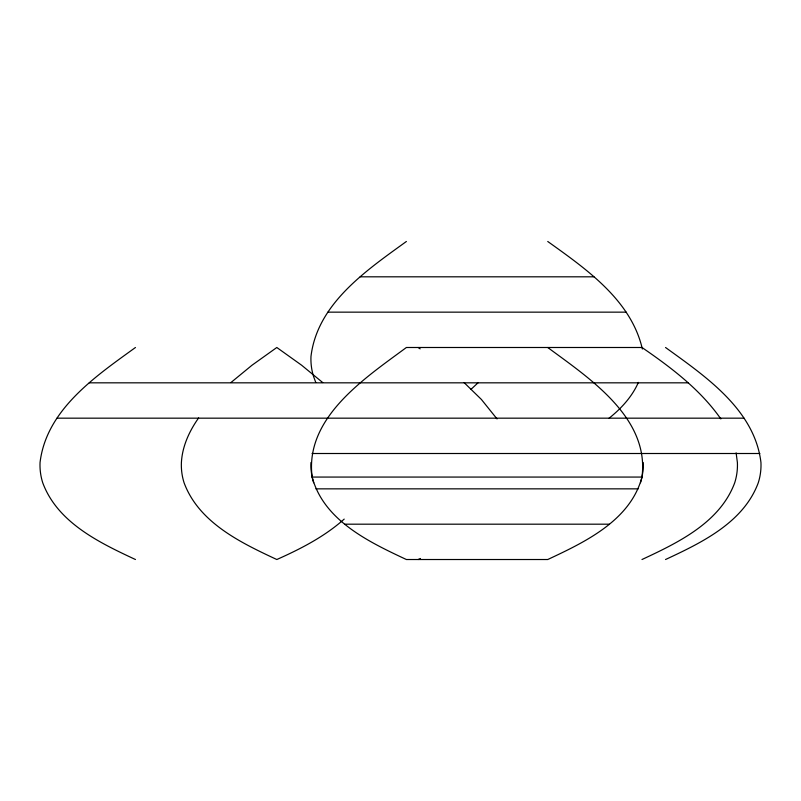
<?xml version="1.0" encoding="UTF-8"?>
<svg xmlns="http://www.w3.org/2000/svg" width="801" height="801" viewBox="0 0 801 801"><rect width="100%" height="100%" fill="white"/><g stroke="black" fill="none" stroke-linecap="round" stroke-linejoin="round"><path stroke-width="1.2" d="M547.744 347.494C589.095 378.132 649.711 417.611 641.981 477.066C630.417 520.52 585.12 541.997 547.744 559.519L406.387 559.519C369.011 541.997 323.714 520.52 312.15 477.066C304.43 417.611 365.046 378.132 406.387 347.494L641.981 347.494C671.198 367.589 700.314 389.556 720.84 418.923M638.387 382.387C632.119 396.735 621.196 408.51 609.1 418.202M198.628 417.922C189.366 431.038 182.288 446.257 181.406 462.497A58.113 58.113 0 0 0 184.08 482.773C198.858 522.642 240.741 542.678 276.816 559.519C300.755 548.855 324.505 536.65 344.2 519.098M470.988 389.366L478.287 382.558M230.918 382.558L251.995 365.236L276.816 347.494L301.637 365.236L322.713 382.558M135.459 347.494C95.699 376.3 46.378 409.561 40.05 462.497A58.113 58.113 0 0 0 42.733 482.773C57.512 522.642 99.394 542.678 135.459 559.519M406.387 241.481C366.628 270.277 317.306 303.549 310.978 356.475A58.113 58.113 0 0 0 313.662 376.76L315.744 382.387M418.172 559.519L420.445 558.487M641.981 559.519C678.057 542.678 719.929 522.642 734.717 482.773A57.702 57.261 -90 0 0 737.391 462.497L736.109 452.855M665.541 559.519C701.616 542.678 743.488 522.642 758.277 482.773A57.702 57.261 -90 0 0 760.95 462.497C754.622 409.561 705.301 376.3 665.541 347.494M360.19 276.816L593.942 276.816M327.949 312.15L626.182 312.15M89.261 382.828L688.179 382.828M57.021 418.172L743.979 418.172M312.04 453.506L759.889 453.506M312.15 477.066L641.981 477.066M315.934 488.85L638.197 488.85M344.921 524.184L609.221 524.184M547.744 241.481C586.182 269.036 631.098 300.065 642.362 349.006M418.172 347.494L420.155 348.866M464.059 382.558L481.391 399.449L497.031 418.923M313.662 482.773A58.113 58.113 0 0 1 310.978 462.497M643.153 462.497A57.702 57.261 -90 0 1 640.48 482.773"/></g></svg>
